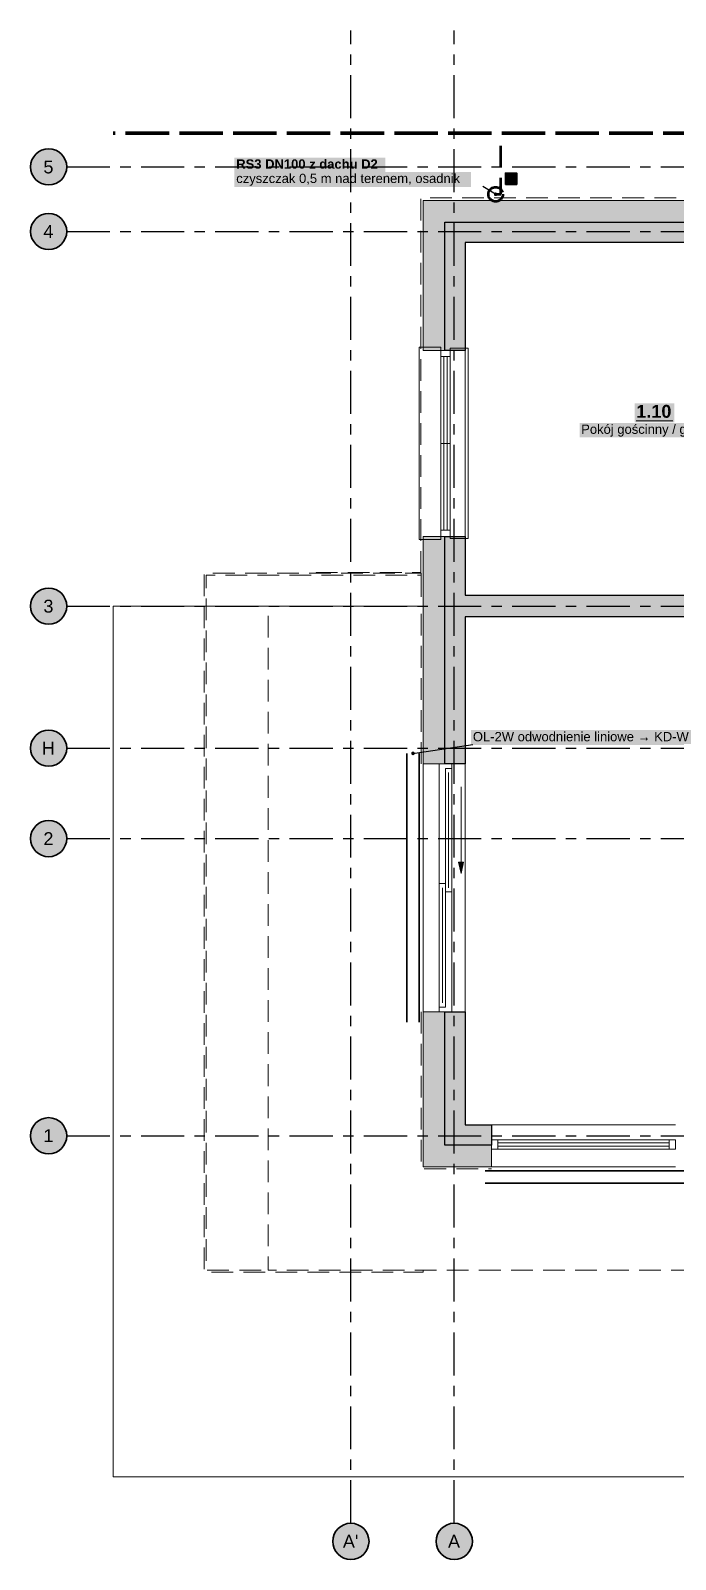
# Model space of a CAD drawing. Header units: metres. Extents: x -4.1 to 22.3, y -4.1 to 10.7.
# Drawn here: x -4.1 to 2.14, y -4.1 to 10.69 of the extents above; entities that cross this region are included whole.
import ezdxf

# ---------------------------------------------------------------- set-up
doc = ezdxf.new("R2010")
doc.units = ezdxf.units.M
for name, pattern in [('KRESKA_DLUGA', [9.45, 8.4, -1.05]), ('KRESKOWA', [5.25, 4.2, -1.05]), ('PUNKTOWA', [10.5, 8.4, -1.05, 0, -1.05])]:
    doc.linetypes.add(name, pattern=pattern)
doc.layers.add('A-MASKA', color=7, linetype='Continuous', lineweight=18)
doc.layers.add('S-OPISY', color=2, linetype='Continuous', lineweight=25)
for name, color, linetype, lineweight, true_color in [('I-OSIE', 8, 'PUNKTOWA', 18, 0x7a7a7a), ('I-PODKLAD', 8, 'Continuous', 18, 0x9a9a9a), ('I-PODKLAD-SCIANY', 8, 'Continuous', 25, 0x6e6e6e), ('I-PODKLAD-WYPELN', 254, 'Continuous', 18, 0xe6e6e6), ('I-POMIESZCZENIA', 8, 'Continuous', 25, 0x4a4a4a), ('S-DESZCZ', 150, 'KRESKA_DLUGA', 35, 0x00808a), ('S-KANAL', 34, 'Continuous', 50, 0x7a4500)]:
    doc.layers.add(name, color=color, linetype=linetype, lineweight=lineweight, true_color=true_color)
doc.styles.add('PL_ARIAL', font='arial.ttf')
doc.styles.add('PL_ARIAL_B', font='arialbd.ttf')

msp = doc.modelspace()

# ---------------------------------------------------------------- hatches: boundary and pattern name
at = {"layer": 'A-MASKA', "true_color": 0xffffff}
for points in [[(-2.127, 9.321), (-0.667, 9.321), (-0.667, 9.466), (-2.127, 9.466)], [(-2.127, 9.181), (0.162, 9.181), (0.162, 9.326), (-2.127, 9.326)], [(1.746, 6.904), (2.129, 6.904), (2.129, 7.087), (1.746, 7.087)], [(1.213, 6.758), (2.662, 6.758), (2.662, 6.897), (1.213, 6.897)], [(0.162, 3.78), (2.371, 3.78), (2.371, 3.925), (0.162, 3.925)]]:
    msp.add_hatch(color=7, dxfattribs=at).paths.add_polyline_path(points)
at = {"layer": 'I-OSIE', "true_color": 0xffffff}
for points in [[(-3.75, 9.375), (-3.751, 9.398), (-3.756, 9.42), (-3.763, 9.442), (-3.773, 9.463), (-3.786, 9.482), (-3.801, 9.499), (-3.818, 9.514), (-3.837, 9.527), (-3.858, 9.537), (-3.88, 9.544), (-3.902, 9.549), (-3.925, 9.55), (-3.948, 9.549), (-3.97, 9.544), (-3.992, 9.537), (-4.013, 9.527), (-4.032, 9.514), (-4.049, 9.499), (-4.064, 9.482), (-4.077, 9.463), (-4.087, 9.442), (-4.094, 9.42), (-4.099, 9.398), (-4.1, 9.375), (-4.099, 9.352), (-4.094, 9.33), (-4.087, 9.308), (-4.077, 9.287), (-4.064, 9.268), (-4.049, 9.251), (-4.032, 9.236), (-4.013, 9.223), (-3.992, 9.213), (-3.97, 9.206), (-3.948, 9.201), (-3.925, 9.2), (-3.902, 9.201), (-3.88, 9.206), (-3.858, 9.213), (-3.837, 9.223), (-3.818, 9.236), (-3.801, 9.251), (-3.786, 9.268), (-3.773, 9.287), (-3.763, 9.308), (-3.756, 9.33), (-3.751, 9.352)], [(-3.75, 8.75), (-3.751, 8.773), (-3.756, 8.795), (-3.763, 8.817), (-3.773, 8.838), (-3.786, 8.857), (-3.801, 8.874), (-3.818, 8.889), (-3.837, 8.902), (-3.858, 8.912), (-3.88, 8.919), (-3.902, 8.924), (-3.925, 8.925), (-3.948, 8.924), (-3.97, 8.919), (-3.992, 8.912), (-4.013, 8.902), (-4.032, 8.889), (-4.049, 8.874), (-4.064, 8.857), (-4.077, 8.838), (-4.087, 8.817), (-4.094, 8.795), (-4.099, 8.773), (-4.1, 8.75), (-4.099, 8.727), (-4.094, 8.705), (-4.087, 8.683), (-4.077, 8.662), (-4.064, 8.643), (-4.049, 8.626), (-4.032, 8.611), (-4.013, 8.598), (-3.992, 8.588), (-3.97, 8.581), (-3.948, 8.576), (-3.925, 8.575), (-3.902, 8.576), (-3.88, 8.581), (-3.858, 8.588), (-3.837, 8.598), (-3.818, 8.611), (-3.801, 8.626), (-3.786, 8.643), (-3.773, 8.662), (-3.763, 8.683), (-3.756, 8.705), (-3.751, 8.727)], [(-3.75, 5.125), (-3.751, 5.148), (-3.756, 5.17), (-3.763, 5.192), (-3.773, 5.213), (-3.786, 5.232), (-3.801, 5.249), (-3.818, 5.264), (-3.837, 5.277), (-3.858, 5.287), (-3.88, 5.294), (-3.902, 5.299), (-3.925, 5.3), (-3.948, 5.299), (-3.97, 5.294), (-3.992, 5.287), (-4.013, 5.277), (-4.032, 5.264), (-4.049, 5.249), (-4.064, 5.232), (-4.077, 5.213), (-4.087, 5.192), (-4.094, 5.17), (-4.099, 5.148), (-4.1, 5.125), (-4.099, 5.102), (-4.094, 5.08), (-4.087, 5.058), (-4.077, 5.037), (-4.064, 5.018), (-4.049, 5.001), (-4.032, 4.986), (-4.013, 4.973), (-3.992, 4.963), (-3.97, 4.956), (-3.948, 4.951), (-3.925, 4.95), (-3.902, 4.951), (-3.88, 4.956), (-3.858, 4.963), (-3.837, 4.973), (-3.818, 4.986), (-3.801, 5.001), (-3.786, 5.018), (-3.773, 5.037), (-3.763, 5.058), (-3.756, 5.08), (-3.751, 5.102)], [(-3.75, 3.75), (-3.751, 3.773), (-3.756, 3.795), (-3.763, 3.817), (-3.773, 3.837), (-3.786, 3.857), (-3.801, 3.874), (-3.818, 3.889), (-3.837, 3.902), (-3.858, 3.912), (-3.88, 3.919), (-3.902, 3.924), (-3.925, 3.925), (-3.948, 3.924), (-3.97, 3.919), (-3.992, 3.912), (-4.013, 3.902), (-4.032, 3.889), (-4.049, 3.874), (-4.064, 3.857), (-4.077, 3.837), (-4.087, 3.817), (-4.094, 3.795), (-4.099, 3.773), (-4.1, 3.75), (-4.099, 3.727), (-4.094, 3.705), (-4.087, 3.683), (-4.077, 3.663), (-4.064, 3.643), (-4.049, 3.626), (-4.032, 3.611), (-4.013, 3.598), (-3.992, 3.588), (-3.97, 3.581), (-3.948, 3.576), (-3.925, 3.575), (-3.902, 3.576), (-3.88, 3.581), (-3.858, 3.588), (-3.837, 3.598), (-3.818, 3.611), (-3.801, 3.626), (-3.786, 3.643), (-3.773, 3.663), (-3.763, 3.683), (-3.756, 3.705), (-3.751, 3.727)], [(-3.75, 2.875), (-3.751, 2.898), (-3.756, 2.92), (-3.763, 2.942), (-3.773, 2.962), (-3.786, 2.982), (-3.801, 2.999), (-3.818, 3.014), (-3.837, 3.027), (-3.858, 3.037), (-3.88, 3.044), (-3.902, 3.049), (-3.925, 3.05), (-3.948, 3.049), (-3.97, 3.044), (-3.992, 3.037), (-4.013, 3.027), (-4.032, 3.014), (-4.049, 2.999), (-4.064, 2.982), (-4.077, 2.962), (-4.087, 2.942), (-4.094, 2.92), (-4.099, 2.898), (-4.1, 2.875), (-4.099, 2.852), (-4.094, 2.83), (-4.087, 2.808), (-4.077, 2.788), (-4.064, 2.768), (-4.049, 2.751), (-4.032, 2.736), (-4.013, 2.723), (-3.992, 2.713), (-3.97, 2.706), (-3.948, 2.701), (-3.925, 2.7), (-3.902, 2.701), (-3.88, 2.706), (-3.858, 2.713), (-3.837, 2.723), (-3.818, 2.736), (-3.801, 2.751), (-3.786, 2.768), (-3.773, 2.788), (-3.763, 2.808), (-3.756, 2.83), (-3.751, 2.852)], [(-3.75, 0), (-3.751, 0.023), (-3.756, 0.045), (-3.763, 0.067), (-3.773, 0.087), (-3.786, 0.107), (-3.801, 0.124), (-3.818, 0.139), (-3.837, 0.152), (-3.858, 0.162), (-3.88, 0.169), (-3.902, 0.174), (-3.925, 0.175), (-3.948, 0.174), (-3.97, 0.169), (-3.992, 0.162), (-4.013, 0.152), (-4.032, 0.139), (-4.049, 0.124), (-4.064, 0.107), (-4.077, 0.087), (-4.087, 0.067), (-4.094, 0.045), (-4.099, 0.023), (-4.1, 0), (-4.099, -0.023), (-4.094, -0.045), (-4.087, -0.067), (-4.077, -0.088), (-4.064, -0.107), (-4.049, -0.124), (-4.032, -0.139), (-4.013, -0.152), (-3.992, -0.162), (-3.97, -0.169), (-3.948, -0.174), (-3.925, -0.175), (-3.902, -0.174), (-3.88, -0.169), (-3.858, -0.162), (-3.837, -0.152), (-3.818, -0.139), (-3.801, -0.124), (-3.786, -0.107), (-3.773, -0.088), (-3.763, -0.067), (-3.756, -0.045), (-3.751, -0.023)], [(-0.825, -3.925), (-0.826, -3.902), (-0.831, -3.88), (-0.838, -3.858), (-0.848, -3.837), (-0.861, -3.818), (-0.876, -3.801), (-0.893, -3.786), (-0.913, -3.773), (-0.933, -3.763), (-0.955, -3.756), (-0.977, -3.751), (-1, -3.75), (-1.023, -3.751), (-1.045, -3.756), (-1.067, -3.763), (-1.088, -3.773), (-1.107, -3.786), (-1.124, -3.801), (-1.139, -3.818), (-1.152, -3.837), (-1.162, -3.858), (-1.169, -3.88), (-1.174, -3.902), (-1.175, -3.925), (-1.174, -3.948), (-1.169, -3.97), (-1.162, -3.992), (-1.152, -4.013), (-1.139, -4.032), (-1.124, -4.049), (-1.107, -4.064), (-1.088, -4.077), (-1.067, -4.087), (-1.045, -4.094), (-1.023, -4.099), (-1, -4.1), (-0.977, -4.099), (-0.955, -4.094), (-0.933, -4.087), (-0.913, -4.077), (-0.893, -4.064), (-0.876, -4.049), (-0.861, -4.032), (-0.848, -4.013), (-0.838, -3.992), (-0.831, -3.97), (-0.826, -3.948)], [(0.175, -3.925), (0.174, -3.902), (0.169, -3.88), (0.162, -3.858), (0.152, -3.837), (0.139, -3.818), (0.124, -3.801), (0.107, -3.786), (0.087, -3.773), (0.067, -3.763), (0.045, -3.756), (0.023, -3.751), (0, -3.75), (-0.023, -3.751), (-0.045, -3.756), (-0.067, -3.763), (-0.088, -3.773), (-0.107, -3.786), (-0.124, -3.801), (-0.139, -3.818), (-0.152, -3.837), (-0.162, -3.858), (-0.169, -3.88), (-0.174, -3.902), (-0.175, -3.925), (-0.174, -3.948), (-0.169, -3.97), (-0.162, -3.992), (-0.152, -4.013), (-0.139, -4.032), (-0.124, -4.049), (-0.107, -4.064), (-0.088, -4.077), (-0.067, -4.087), (-0.045, -4.094), (-0.023, -4.099), (0, -4.1), (0.023, -4.099), (0.045, -4.094), (0.067, -4.087), (0.087, -4.077), (0.107, -4.064), (0.124, -4.049), (0.139, -4.032), (0.152, -4.013), (0.162, -3.992), (0.169, -3.97), (0.174, -3.948)]]:
    msp.add_hatch(color=7, dxfattribs=at).paths.add_polyline_path(points)
at = {"layer": 'I-PODKLAD-WYPELN', "true_color": 0xe4e4e4}
h = msp.add_hatch(color=7, dxfattribs=at)
h.paths.add_polyline_path([(4.08, 6.487), (4.08, 6.487), (4.08, 6.487), (4.08, 6.487), (4.08, 6.388), (4.08, 6.388), (4.08, 6.388), (4.08, 6.362), (4.08, 6.362), (4.08, 6.362), (3.98, 6.362), (3.98, 6.362), (3.98, 6.362), (3.98, 6.23), (3.965, 6.23), (3.77, 6.23), (3.77, 8.645), (0.105, 8.645), (0.105, 8.645), (0.105, 8.645), (0.105, 8.645), (0.105, 8.645), (0.105, 8.645), (0.105, 7.6), (0.105, 7.6), (0.105, 7.6), (-0.09, 7.6), (-0.09, 7.6), (-0.09, 7.6), (-0.09, 7.6), (-0.09, 7.6), (-0.3, 7.6), (-0.3, 7.6), (-0.3, 7.6), (-0.3, 9.05), (-0.3, 9.05), (-0.3, 9.05), (-0.3, 9.05), (4.3, 9.05), (4.3, 8.84), (4.3, 8.84), (4.3, 8.84), (4.3, 8.84), (4.3, 8.645), (4.3, 8.645), (4.3, 8.645), (3.98, 8.645), (3.98, 6.487), (3.98, 6.487), (3.98, 6.487), (3.98, 6.487), (3.98, 6.487), (4.08, 6.487)])
h.paths.add_polyline_path([(0.09, 8.66), (0.09, 8.66), (0.098, 8.652)], flags=0)
h.paths.add_polyline_path([(-0.09, 8.66), (-0.09, 8.66), (-0.09, 8.66), (-0.09, 8.66), (-0.09, 8.66)], flags=0)
h.paths.add_polyline_path([(-0.09, 8.84), (-0.09, 8.84), (-0.09, 8.84), (-0.09, 8.84), (-0.09, 8.84), (-0.09, 8.84)], flags=0)
msp.add_hatch(color=7, dxfattribs=at).paths.add_polyline_path([(3.77, 5.23), (3.77, 5.33), (3.965, 5.33), (3.98, 5.33), (3.98, 5.23), (4.2, 5.23), (4.2, 5.23), (4.2, 5.23), (4.2, 5.23), (4.2, 5.23), (4.2, 5.035), (4.2, 5.035), (4.2, 5.035), (4.2, 5.02), (4.2, 5.02), (4.2, 5.02), (0.105, 5.02), (0.105, 5.02), (0.105, 5.02), (0.105, 3.6), (0.105, 3.6), (0.105, 3.6), (-0.09, 3.6), (-0.09, 3.6), (-0.09, 3.6), (-0.09, 3.6), (-0.09, 3.6), (-0.3, 3.6), (-0.3, 3.6), (-0.3, 3.6), (-0.3, 5.8), (-0.3, 5.8), (-0.3, 5.8), (-0.09, 5.8), (-0.09, 5.8), (-0.09, 5.8), (-0.09, 5.8), (-0.09, 5.8), (0.105, 5.8), (0.105, 5.8), (0.105, 5.8), (0.105, 5.23), (0.105, 5.23), (0.105, 5.23), (0.105, 5.23), (0.105, 5.23)])
at = {"layer": 'I-PODKLAD-WYPELN', "true_color": 0xcfcfcf}
msp.add_hatch(color=7, dxfattribs=at).paths.add_polyline_path([(0.065, 2.539), (0.042, 2.647), (0.088, 2.647)])
at = {"layer": 'I-PODKLAD-WYPELN', "true_color": 0xe4e4e4}
h = msp.add_hatch(color=7, dxfattribs=at)
h.paths.add_polyline_path([(0.36, -0.09), (0.36, -0.09), (0.36, -0.09), (0.36, -0.09), (0.36, -0.3), (0.36, -0.3), (0.36, -0.3), (-0.3, -0.3), (-0.3, -0.3), (-0.3, -0.3), (-0.3, -0.3), (-0.3, -0.3), (-0.3, 1.2), (-0.3, 1.2), (-0.3, 1.2), (-0.09, 1.2), (-0.09, 1.2), (-0.09, 1.2), (-0.09, 1.2), (-0.09, 1.2), (0.105, 1.2), (0.105, 1.2), (0.105, 1.2), (0.105, 0.105), (0.105, 0.105), (0.105, 0.105), (0.105, 0.105), (0.105, 0.105), (0.36, 0.105), (0.36, 0.105), (0.36, 0.105), (0.36, -0.09)])
h.paths.add_polyline_path([(-0.09, -0.09), (-0.09, -0.09), (-0.09, -0.09), (-0.09, -0.09), (-0.09, -0.09), (-0.09, -0.09)], flags=0)
h.paths.add_polyline_path([(-0.09, 0.09), (-0.09, 0.09), (-0.09, 0.09), (-0.09, 0.09), (-0.09, 0.09)], flags=0)
at = {"layer": 'S-DESZCZ', "true_color": 0x000000}
msp.add_hatch(color=7, dxfattribs=at).paths.add_polyline_path([(0.418, 9.11), (0.417, 9.115), (0.415, 9.119), (0.412, 9.122), (0.409, 9.125), (0.405, 9.127), (0.4, 9.128), (0.395, 9.127), (0.391, 9.125), (0.388, 9.122), (0.385, 9.119), (0.383, 9.115), (0.383, 9.11), (0.383, 9.105), (0.385, 9.101), (0.388, 9.098), (0.391, 9.095), (0.395, 9.093), (0.4, 9.093), (0.405, 9.093), (0.409, 9.095), (0.412, 9.098), (0.415, 9.101), (0.417, 9.105)])
at = {"layer": 'S-KANAL', "true_color": 0xffffff}
msp.add_hatch(color=7, dxfattribs=at).paths.add_polyline_path([(0.495, 9.205), (0.605, 9.205), (0.605, 9.315), (0.495, 9.315)])
at = {"layer": 'S-KANAL', "true_color": 0x000000}
msp.add_hatch(color=7, dxfattribs=at).paths.add_polyline_path([(0.495, 9.205), (0.605, 9.205), (0.605, 9.315)])
at = {"layer": 'S-OPISY', "true_color": 0x000000}
for points in [[(0.418, 9.11), (0.417, 9.115), (0.415, 9.119), (0.412, 9.122), (0.409, 9.125), (0.405, 9.127), (0.4, 9.128), (0.395, 9.127), (0.391, 9.125), (0.388, 9.122), (0.385, 9.119), (0.383, 9.115), (0.383, 9.11), (0.383, 9.105), (0.385, 9.101), (0.388, 9.098), (0.391, 9.095), (0.395, 9.093), (0.4, 9.093), (0.405, 9.093), (0.409, 9.095), (0.412, 9.098), (0.415, 9.101), (0.417, 9.105)], [(-0.382, 3.7), (-0.383, 3.705), (-0.385, 3.709), (-0.388, 3.712), (-0.391, 3.715), (-0.395, 3.717), (-0.4, 3.717), (-0.405, 3.717), (-0.409, 3.715), (-0.412, 3.712), (-0.415, 3.709), (-0.417, 3.705), (-0.417, 3.7), (-0.417, 3.695), (-0.415, 3.691), (-0.412, 3.688), (-0.409, 3.685), (-0.405, 3.683), (-0.4, 3.682), (-0.395, 3.683), (-0.391, 3.685), (-0.388, 3.688), (-0.385, 3.691), (-0.383, 3.695)]]:
    msp.add_hatch(color=7, dxfattribs=at).paths.add_polyline_path(points)

# ---------------------------------------------------------------- linework, layer by layer
at = {"layer": 'I-OSIE', "linetype": 'PUNKTOWA', "lineweight": 25, "ltscale": 0.049484, "flags": 128}
for points in [[(-1, -3.75), (-1, 10.694)], [(0, -3.75), (0, 10.694)]]:
    msp.add_lwpolyline(points, dxfattribs=at)
at = {"layer": 'I-OSIE', "linetype": 'PUNKTOWA', "lineweight": 25, "ltscale": 0.049821, "flags": 128}
for points in [[(-3.75, 9.375), (22.301, 9.375)], [(-3.75, 8.75), (22.301, 8.75)], [(-3.75, 5.125), (22.301, 5.125)], [(-3.75, 3.75), (22.301, 3.75)], [(-3.75, 2.875), (22.301, 2.875)], [(-3.75, 0), (22.301, 0)]]:
    msp.add_lwpolyline(points, dxfattribs=at)
at = {"layer": 'I-OSIE', "linetype": 'Continuous', "lineweight": 35, "ltscale": 0.05}
for centre in [(-3.925, 9.375), (-3.925, 8.75), (-3.925, 5.125), (-3.925, 3.75), (-3.925, 2.875), (-3.925, 0), (-1, -3.925), (0, -3.925)]:
    msp.add_circle(centre, 0.175, dxfattribs=at)
at = {"layer": 'I-PODKLAD', "linetype": 'KRESKOWA', "lineweight": 13, "ltscale": 0.05, "flags": 128}
for points in [[(-0.325, 5.446), (-0.325, 9.075), (3.81, 9.075), (3.81, 9.05)], [(-0.3, -1.3), (-0.3, -1.32), (-2.42, -1.32), (-2.42, 5.445), (-0.32, 5.445), (-0.32, 5.425), (-2.4, 5.425), (-2.4, -1.3), (-1.8, -1.3)], [(-1.335, 5.446), (-1.335, 5.45), (-0.326, 5.45)], [(-0.32, 5.425), (-0.32, 5.125)], [(13.251, -0.32), (13.8, -0.32), (13.8, -1.3), (-1.8, -1.3), (-1.8, 5.125), (-0.32, 5.125), (-0.32, 3.6)], [(-0.32, 1.2), (-0.32, -0.32), (0.359, -0.32)]]:
    msp.add_lwpolyline(points, dxfattribs=at)
at = {"layer": 'I-PODKLAD', "lineweight": 18, "ltscale": 0.05}
for points in [[(-0.13, 7.63), (-0.13, 5.77), (-0.34, 5.77), (-0.34, 7.63)], [(-0.04, 7.6), (-0.04, 5.8), (-0.13, 5.8), (-0.13, 7.6)], [(-0.04, 7.62), (-0.04, 5.78), (0.135, 5.78), (0.135, 7.62)], [(-0.025, 3.6), (-0.025, 1.2), (-0.145, 1.2), (-0.145, 3.6)], [(-0.085, 3.555), (-0.085, 2.36), (-0.025, 2.36), (-0.025, 3.555)], [(0.065, 2.539), (0.042, 2.647), (0.088, 2.647)], [(-0.145, 2.44), (-0.145, 1.245), (-0.085, 1.245), (-0.085, 2.44)], [(0.36, -0.04), (2.14, -0.04), (2.14, -0.13), (0.36, -0.13)]]:
    msp.add_lwpolyline(points, close=True, dxfattribs=at)
at = {"layer": 'I-PODKLAD', "lineweight": 13, "ltscale": 0.05}
for points in [[(0.105, 5.801), (0.105, 7.599)], [(12.3, -0.3), (12.3, -3.3), (-3.3, -3.3), (-3.3, 5.125), (-0.3, 5.125)], [(-0.3, 3.599), (-0.3, 1.2)], [(0.105, 1.2), (0.105, 3.599)], [(2.139, 0.105), (0.36, 0.105)], [(0.36, -0.3), (2.139, -0.3)]]:
    msp.add_lwpolyline(points, dxfattribs=at)
at = {"layer": 'I-PODKLAD', "lineweight": 18, "ltscale": 0.05}
for points in [[(-0.04, 7.54), (-0.13, 7.54)], [(-0.101, 7.54), (-0.101, 5.86)], [(-0.069, 7.54), (-0.069, 5.86)], [(-0.04, 6.7), (-0.13, 6.7)], [(-0.04, 5.86), (-0.13, 5.86)], [(-0.055, 3.515), (-0.055, 2.4)], [(0.065, 3.376), (0.065, 2.539)], [(-0.115, 2.4), (-0.115, 1.285)], [(0.42, -0.04), (0.42, -0.13)], [(0.42, -0.069), (2.08, -0.069)], [(0.42, -0.101), (2.08, -0.101)], [(2.08, -0.04), (2.08, -0.13)]]:
    msp.add_lwpolyline(points, dxfattribs=at)
at = {"layer": 'I-PODKLAD-SCIANY', "lineweight": 13, "ltscale": 0.05}
msp.add_lwpolyline([(4.3, 8.84), (-0.09, 8.84), (-0.09, 8.84), (-0.09, 8.84), (-0.09, 8.84), (-0.09, 8.84), (-0.09, 8.84), (-0.09, 8.84), (-0.09, 8.84), (-0.09, 8.84), (-0.09, 8.84), (-0.09, 8.84), (-0.09, 8.84), (-0.09, 8.84), (-0.09, 8.84), (-0.09, 8.84), (-0.09, 8.84), (-0.09, 8.84), (-0.09, 7.6), (-0.09, 7.6), (-0.09, 7.6), (-0.3, 7.6), (-0.3, 7.6), (-0.3, 7.6), (-0.3, 7.6), (-0.3, 9.05), (-0.3, 9.05), (-0.3, 9.05), (4.3, 9.05)], dxfattribs=at)
at = {"layer": 'I-PODKLAD-SCIANY', "lineweight": 25, "ltscale": 0.05}
for points in [[(3.77, 8.645), (0.105, 8.645), (0.105, 8.645), (0.105, 8.645), (0.105, 8.645), (0.105, 8.645), (0.105, 8.645), (0.105, 8.645), (0.105, 8.645), (0.105, 8.645), (0.105, 8.645), (0.105, 8.645), (0.105, 8.645), (0.105, 8.645), (0.105, 8.645), (0.105, 8.645), (0.105, 8.645), (0.105, 8.645), (0.105, 7.6), (0.105, 7.6), (0.105, 7.6), (-0.09, 7.6), (-0.09, 7.6), (-0.09, 7.6), (-0.09, 8.84), (-0.09, 8.84), (-0.09, 8.84), (-0.09, 8.84), (4.3, 8.84)], [(4.2, 5.02), (0.105, 5.02), (0.105, 5.02), (0.105, 5.02), (0.105, 5.02), (0.105, 5.02), (0.105, 5.02), (0.105, 5.02), (0.105, 5.02), (0.105, 5.02), (0.105, 5.02), (0.105, 5.02), (0.105, 5.02), (0.105, 5.02), (0.105, 5.02), (0.105, 5.02), (0.105, 5.02), (0.105, 5.02), (0.105, 3.6), (0.105, 3.6), (0.105, 3.6), (0.105, 3.6), (-0.09, 3.6), (-0.09, 3.6), (-0.09, 3.6), (-0.09, 3.6), (-0.09, 5.8), (-0.09, 5.8), (-0.09, 5.8), (0.105, 5.8), (0.105, 5.8), (0.105, 5.8), (0.105, 5.23), (0.105, 5.23), (0.105, 5.23), (0.105, 5.23), (0.105, 5.23), (0.105, 5.23), (0.105, 5.23), (0.105, 5.23), (0.105, 5.23), (0.105, 5.23), (0.105, 5.23), (0.105, 5.23), (0.105, 5.23), (0.105, 5.23), (0.105, 5.23), (0.105, 5.23), (0.105, 5.23), (3.77, 5.23)]]:
    msp.add_lwpolyline(points, dxfattribs=at)
at = {"layer": 'I-PODKLAD-SCIANY', "lineweight": 13, "ltscale": 0.05}
for points in [[(-0.3, 5.8), (-0.3, 5.8), (-0.09, 5.8), (-0.09, 5.8), (-0.09, 5.8), (-0.09, 3.6), (-0.09, 3.6), (-0.09, 3.6), (-0.09, 3.6), (-0.3, 3.6), (-0.3, 3.6), (-0.3, 3.6), (-0.3, 3.6), (-0.3, 5.8)], [(-0.3, -0.3), (-0.3, 1.2), (-0.3, 1.2), (-0.3, 1.2), (-0.3, 1.2), (-0.09, 1.2), (-0.09, 1.2), (-0.09, 1.2), (-0.09, 1.2), (-0.09, -0.09), (-0.09, -0.09), (-0.09, -0.09), (-0.09, -0.09), (-0.09, -0.09), (-0.09, -0.09), (-0.09, -0.09), (-0.09, -0.09), (-0.09, -0.09), (-0.09, -0.09), (-0.09, -0.09), (-0.09, -0.09), (-0.09, -0.09), (-0.09, -0.09), (-0.09, -0.09), (-0.09, -0.09), (-0.09, -0.09), (0.36, -0.09), (0.36, -0.09), (0.36, -0.09), (0.36, -0.09), (0.36, -0.3), (0.36, -0.3), (0.36, -0.3), (0.36, -0.3), (-0.3, -0.3), (-0.3, -0.3)]]:
    msp.add_lwpolyline(points, close=True, dxfattribs=at)
at = {"layer": 'I-PODKLAD-SCIANY', "lineweight": 25, "ltscale": 0.05}
msp.add_lwpolyline([(-0.09, 0.09), (-0.09, 0.09), (-0.09, 1.2), (-0.09, 1.2), (-0.09, 1.2), (-0.09, 1.2), (0.105, 1.2), (0.105, 1.2), (0.105, 1.2), (0.105, 1.2), (0.105, 0.105), (0.105, 0.105), (0.105, 0.105), (0.105, 0.105), (0.105, 0.105), (0.105, 0.105), (0.105, 0.105), (0.105, 0.105), (0.105, 0.105), (0.105, 0.105), (0.105, 0.105), (0.105, 0.105), (0.105, 0.105), (0.105, 0.105), (0.105, 0.105), (0.105, 0.105), (0.105, 0.105), (0.36, 0.105), (0.36, 0.105), (0.36, 0.105), (0.36, 0.105), (0.36, -0.09), (0.36, -0.09), (0.36, -0.09), (0.36, -0.09), (-0.09, -0.09), (-0.09, -0.09), (-0.09, -0.09), (-0.09, -0.09), (-0.09, 0.09), (-0.09, 0.09)], close=True, dxfattribs=at)
at = {"layer": 'I-POMIESZCZENIA', "lineweight": 18, "ltscale": 0.05}
msp.add_lwpolyline([(1.761, 6.917), (2.114, 6.917)], dxfattribs=at)
at = {"layer": 'S-DESZCZ', "linetype": 'KRESKA_DLUGA', "lineweight": 70, "ltscale": 0.05, "flags": 128}
msp.add_lwpolyline([(9.2, 9.7), (-3.3, 9.7)], dxfattribs=at)
at = {"layer": 'S-DESZCZ', "linetype": 'KRESKOWA', "lineweight": 50, "ltscale": 0.05, "flags": 128}
msp.add_lwpolyline([(0.4, 9.11), (0.45, 9.11), (0.45, 9.65)], dxfattribs=at)
at = {"layer": 'S-DESZCZ', "linetype": 'Continuous', "lineweight": 35, "ltscale": 0.05, "flags": 128}
for points in [[(-0.46, 1.1), (-0.46, 3.7)], [(-0.34, 1.1), (-0.34, 3.7)], [(0.3, -0.34), (11.7, -0.34)], [(0.3, -0.46), (11.7, -0.46)]]:
    msp.add_lwpolyline(points, dxfattribs=at)
at = {"layer": 'S-DESZCZ', "lineweight": 50, "ltscale": 0.05}
msp.add_circle((0.4, 9.11), 0.07, dxfattribs=at)
at = {"layer": 'S-KANAL', "lineweight": 35, "ltscale": 0.05}
msp.add_lwpolyline([(0.495, 9.205), (0.605, 9.205), (0.605, 9.315), (0.495, 9.315)], close=True, dxfattribs=at)
at = {"layer": 'S-OPISY', "lineweight": 25, "ltscale": 0.05}
for points in [[(0.4, 9.11), (0.275, 9.187)], [(-0.4, 3.7), (0.18, 3.786)]]:
    msp.add_lwpolyline(points, dxfattribs=at)

# ---------------------------------------------------------------- texts
at = {"layer": 'I-OSIE', "style": 'PL_ARIAL'}
for s, p in [('5', (-3.976, 9.312)), ('4', (-3.976, 8.688)), ('3', (-3.976, 5.062)), ('H', (-3.991, 3.688)), ('2', (-3.976, 2.812)), ('1', (-3.976, -0.062)), ("A'", (-1.078, -3.987)), ('A', (-0.061, -3.987))]:
    msp.add_text(s, height=0.125, dxfattribs=at).set_placement(p)
at = {"layer": 'I-POMIESZCZENIA'}
for s, height, style, p in [('1.10', 0.125, 'PL_ARIAL_B', (1.761, 6.947)), ('Pokój gościnny / gabinet', 0.09, 'PL_ARIAL', (1.228, 6.792))]:
    msp.add_text(s, height=height, dxfattribs=dict(at, style=style)).set_placement(p)
at = {"layer": 'S-OPISY'}
for s, style, p in [('RS3 DN100 z dachu D2', 'PL_ARIAL_B', (-2.11, 9.358)), ('czyszczak 0,5 m nad terenem, osadnik', 'PL_ARIAL', (-2.11, 9.219)), ('OL-2W odwodnienie liniowe → KD-W', 'PL_ARIAL', (0.18, 3.817))]:
    msp.add_text(s, height=0.09, dxfattribs=dict(at, style=style)).set_placement(p)

doc.saveas('drawing.dxf')
